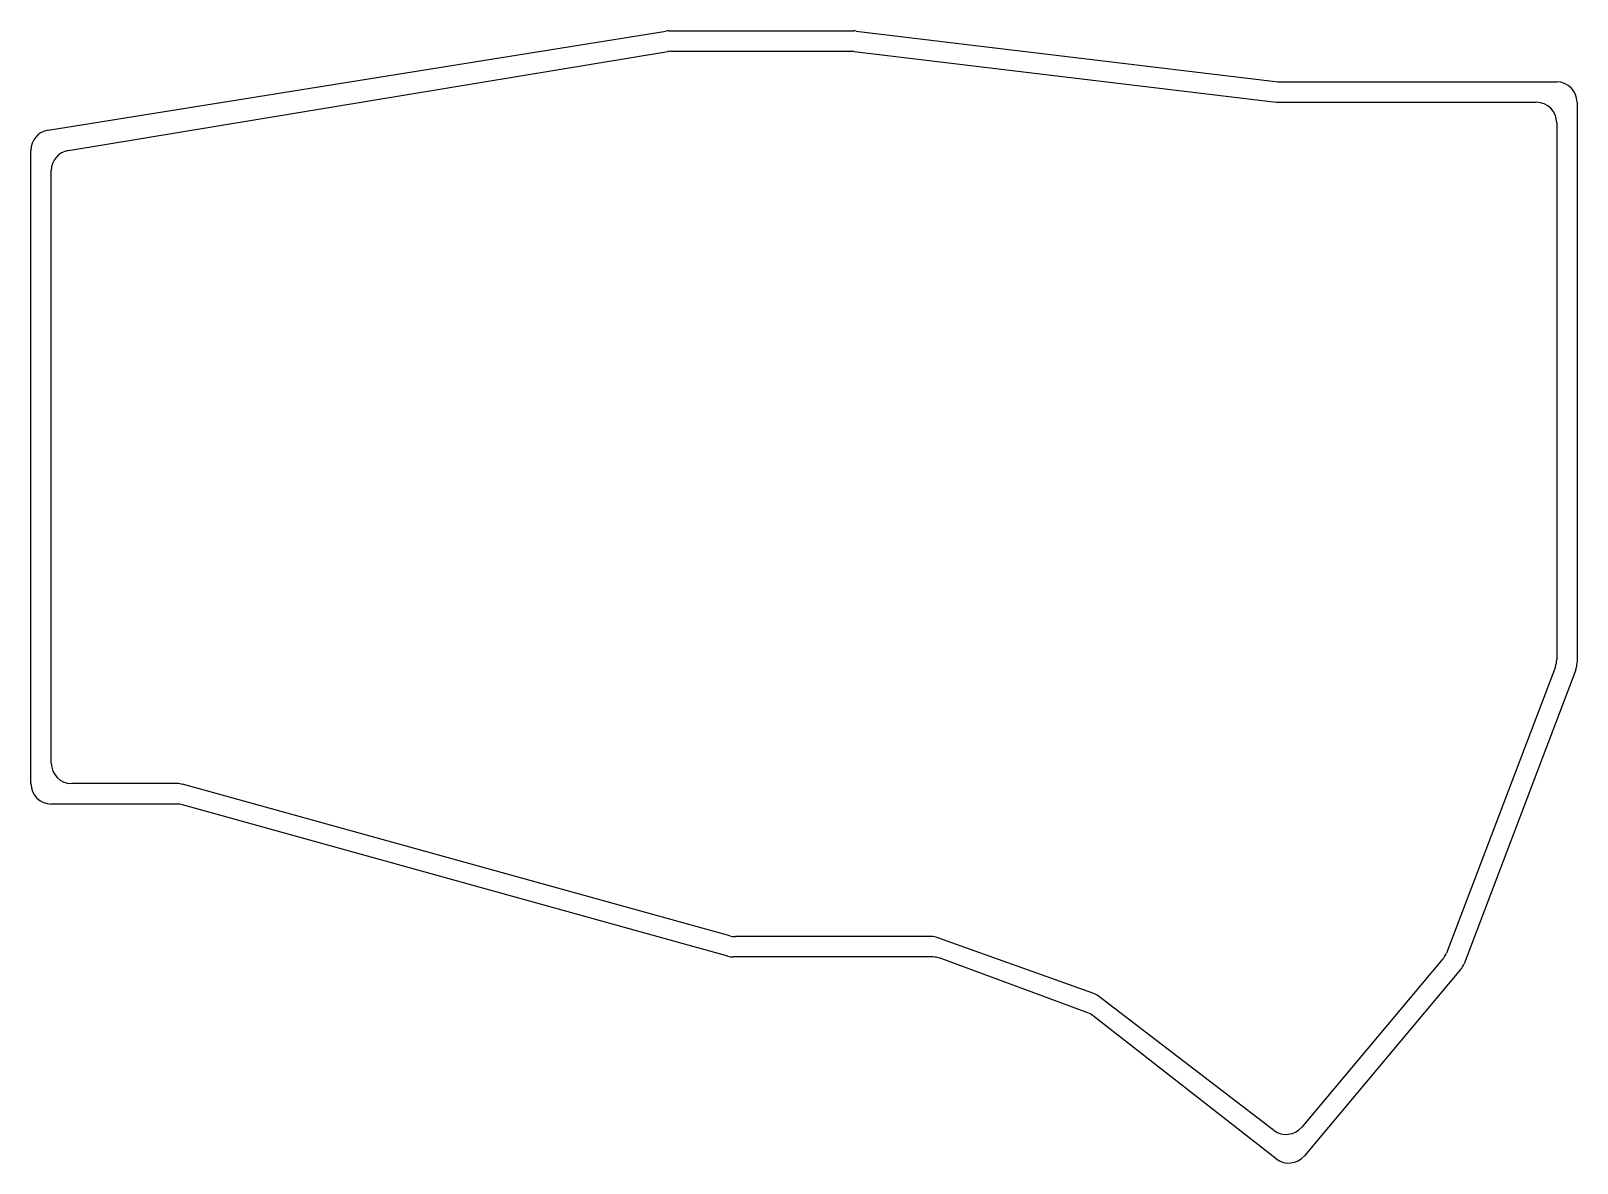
# Model space of a CAD drawing. Header units: millimetres. Extents: x 85 to 237, y -149 to -38.
import ezdxf

# ---------------------------------------------------------------- set-up
doc = ezdxf.new("R2010")
doc.units = ezdxf.units.MM

msp = doc.modelspace()

# ---------------------------------------------------------------- linework, layer by layer
for p, q in [((87.08, -47.83), (147.64, -38.13)), ((147.96, -38.1), (166.08, -38.1)), ((166.32, -38.11), (207.68, -43.09)), ((89.07, -49.82), (147.84, -40.13)), ((148.16, -40.1), (165.88, -40.1)), ((166.12, -40.11), (207.48, -45.09)), ((207.92, -43.1), (235, -43.1)), ((207.72, -45.1), (233, -45.1)), ((237, -45.1), (237, -100.03)), ((235, -47.1), (235, -99.73)), ((85.4, -111.9), (85.4, -49.81)), ((87.4, -109.9), (87.4, -51.8)), ((234.87, -100.44), (224.19, -128.51)), ((236.87, -100.74), (225.92, -129.56)), ((99.73, -111.9), (89.4, -111.9)), ((153.94, -126.83), (100.26, -111.97)), ((99.73, -113.9), (87.4, -113.9)), ((153.74, -128.83), (100.26, -113.97)), ((173.65, -126.9), (154.47, -126.9)), ((189.53, -132.44), (174.33, -127.02)), ((173.84, -128.9), (154.27, -128.9)), ((189.04, -134.39), (174.54, -129.02)), ((223.85, -129.08), (210, -145.59)), ((225.58, -130.14), (210.26, -148.39)), ((207.25, -145.89), (190.08, -132.74)), ((207.5, -148.68), (189.58, -134.69))]:
    msp.add_line(p, q)
for centre, start, end in [((147.96, -40.1), 90, 99.1046), ((166.08, -40.1), 83.1464, 90), ((148.16, -42.1), 90, 99.3703), ((165.88, -42.1), 83.1464, 90), ((207.92, -41.1), 263.1464, 270), ((235, -45.1), 0, 90), ((207.72, -43.1), 263.1464, 270), ((233, -47.1), 0, 90), ((87.4, -49.81), 99.1046, 180), ((89.4, -51.8), 99.3703, 180), ((233, -99.73), 339.1689, 0), ((235, -100.03), 339.1901, 0), ((89.4, -109.9), 180, 270), ((87.4, -111.9), 180, 270), ((99.73, -113.9), 74.5304, 90), ((99.73, -115.9), 74.4759, 90), ((154.47, -124.9), 254.5304, 270), ((173.65, -128.9), 70.3642, 90), ((154.27, -126.9), 254.4759, 270), ((222.32, -127.8), 320, 339.1689), ((173.84, -130.9), 69.7081, 90), ((224.05, -128.85), 320, 339.1901), ((188.86, -134.33), 52.5569, 70.3642), ((188.35, -136.26), 52.0084, 69.7081), ((208.47, -144.3), 232.5569, 320), ((208.73, -147.11), 232.0084, 320)]:
    msp.add_arc(centre, 2, start, end)

doc.saveas('drawing.dxf')
